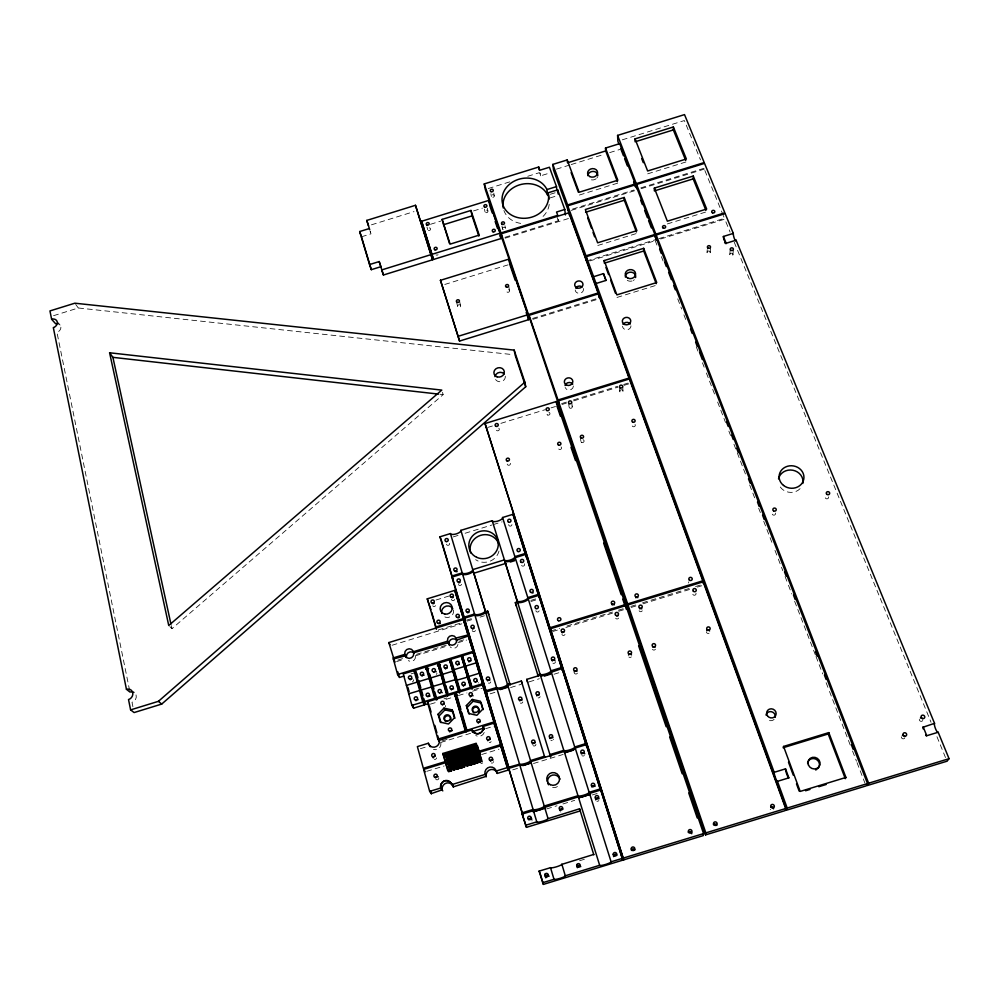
<?xml version="1.0" encoding="UTF-8"?>
<svg xmlns="http://www.w3.org/2000/svg" width="999" height="999" viewBox="0 0 999 999"><rect width="100%" height="100%" fill="white"/><g stroke="black" fill="none" stroke-linecap="round" stroke-linejoin="round"><path stroke-width="0.75" stroke-dasharray="5 3.75" d="M707.08 252.322L707.23 249.638M710.214 252.385A1.561 1.349 -2.8 0 0 707.929 251.161A1.561 1.349 -2.8 0 0 707.804 253.509A1.561 1.349 -2.8 0 0 710.214 252.385L710.514 247.04M729.832 254.308L730.257 248.951M732.929 254.782A1.573 1.349 -1.8 0 0 730.856 253.271A1.573 1.349 -1.8 0 0 730.356 255.582A1.573 1.349 -1.8 0 0 732.929 254.782L733.366 249.425M169.805 626.573L171.94 628.683L443.156 394.617L442.47 392.357M53.559 315.684L78.297 307.992L513.536 354.707M622.29 139.835L684.377 120.554L700.486 159.877M371.453 224.825L413.998 211.613M488.224 188.549L510.189 181.731M527.747 176.286L539.46 172.64L540.609 175.836L550.124 172.889M556.455 169.143L569.755 165.01M571.228 164.548L603.721 154.47M609.627 152.635L619.954 149.425M361.463 236.8L370.966 233.841L370.154 231.144L370.966 233.841M430.457 224.3L440.859 221.066M473.514 210.926L482.417 208.167M550.324 194.268L555.756 192.582M550.124 197.927L558.279 195.392M579.395 195.03L617.956 183.067M647.689 173.838L686.288 161.863M572.589 209.053L634.015 189.997M640.834 187.874L703.945 168.307M571.266 210.377L635.789 190.359M641.158 188.686L704.283 169.118M504.92 237.325L558.354 220.754L558.041 218.044M505.169 238.162L569.755 218.132M444.767 284.465L508.291 264.785M597.827 245.479L636.975 233.354M667.332 223.938L706.53 211.8M586.45 261.064L654.919 239.847M658.878 238.624L724.45 218.319L723.288 215.497M589.735 260.976L653.758 241.146M660.701 238.998L724.787 219.143L730.107 232.118M532.567 318.456L597.302 298.426M532.867 319.33L597.614 299.288M616.995 297.44L656.755 285.127M561.625 403.596L567.532 401.773M573.438 399.95L617.744 386.276M623.651 384.453L628.084 383.079M487.624 427.46L493.518 425.636M500.899 423.351L545.154 409.69M551.061 407.867L555.494 406.506M561.938 404.508L566.371 403.134M573.763 400.861L618.069 387.175M623.975 385.352L629.882 383.529M453.259 536.9L459.178 535.077M465.109 533.254L491.77 525.037M493.244 524.587L502.135 521.853M435.989 600.024L448.938 596.041M466.545 620.167L473.613 617.994M530.856 600.399L536.5 598.663M438.361 629.932L460.089 623.251M466.958 621.141L472.777 619.355M480.069 617.12L484.44 615.771M530.894 601.498L538.186 599.25M392.108 645.242L461.775 623.838M397.764 660.114L403.621 658.316M416.471 654.37L447.602 644.805M458.978 641.308L464.847 639.51M396.578 661.588L403.908 659.34M415.272 655.844L446.416 646.278M457.817 642.782L466.62 640.072M411.089 673.888L414.011 672.989M550.824 630.981L559.64 628.271M566.982 626.011L612.512 612.037M618.393 610.227L624.263 608.428M630.819 606.418L636.7 604.607M642.582 602.797L689.647 588.349M695.529 586.55L701.41 584.74M552.622 631.543L559.964 629.295M565.834 627.484L612.862 613.049M618.731 611.251L624.612 609.44M631.168 607.429L637.05 605.619M642.931 603.821L690.009 589.36M697.364 587.1L701.773 585.751M444.031 698.825L446.728 698.001M474.2 689.572L479.582 687.924M430.407 704.145L437.487 701.972M445.991 699.362L453.084 697.19M458.404 695.554L466.92 692.944M472.589 691.208L482.517 688.161M490.109 693.83L495.966 692.045M510.589 687.549L520.829 684.415M529.12 681.867L539.373 678.721M554.008 674.238L561.326 671.99M442.257 740.833L447.989 739.073M420.392 748.701L427.197 746.615M440.709 742.469L473.439 732.442M485.626 728.708L495.167 725.786M426.748 771.328L444.105 766.008M481.643 754.52L498.988 749.2M480.906 763.586L482.554 763.086M512.699 769.879L518.631 768.069M533.466 763.523L563.136 754.445M546.703 808.915L557.017 805.768M562.912 803.97L574.7 800.361M592.37 794.954L598.264 793.156M579.582 860.751L585.451 858.953M440.047 394.268L443.156 394.617M58.254 322.727L60.04 325.087M75.699 304.395L78.297 307.992M704.857 170.517L722.714 214.098M734.24 242.208L931.043 722.289M936.962 736.713L947.002 761.213M655.244 240.684L656.93 245.055M661.425 256.681L663.111 261.039M677.734 298.851L681.668 309.028M683.915 314.835L686.725 322.115M696.278 346.828L697.964 351.186M702.459 362.824L704.145 367.182M706.393 373.002L715.396 396.266M717.644 402.073L725.511 422.44M728.883 431.156L730.569 435.514M733.94 444.243L736.75 451.511M737.312 452.972L745.741 474.775M749.675 484.952L755.294 499.488M758.678 508.216L760.364 512.574M763.736 521.303L772.726 544.567M774.974 550.387L777.784 557.654M778.346 559.103L782.841 570.741M785.089 576.548L787.899 583.828M788.461 585.277L791.832 594.005M794.642 601.273L815.446 655.069M816.008 656.518L822.751 673.963M826.123 682.692L828.933 689.959M829.495 691.42L850.299 745.217M852.547 751.023L856.48 761.201M857.042 762.662L864.909 783.016M557.18 217.47L558.354 220.754M426.973 226.973L427.684 229.633M456.718 302.722L457.654 306.456M459.715 301.973L460.639 305.706A1.536 1.349 -15.1 0 1 458.678 307.392A1.536 1.349 -15.1 0 1 458.129 305.132A1.536 1.349 -15.1 0 1 460.639 305.706M171.279 625.636L171.94 628.683M129.633 690.546L56.931 332.267L57.692 332.018A5.007 4.171 -31.3 0 0 60.877 327.66A5.007 4.171 -31.3 0 0 58.154 323.901M132.904 706.693L132.018 702.285A5.632 5.045 -45.9 0 0 134.99 693.231M484.478 209.128L485.014 211.838M487.362 208.229L487.874 210.951M508.841 286.863L509.54 290.659M490.871 193.706L491.371 196.466M493.793 193.144L494.293 195.904A1.498 1.274 -12.8 0 1 492.082 197.19A1.498 1.274 -12.8 0 1 492.032 194.967A1.498 1.274 -12.8 0 1 494.293 195.904M501.96 225.961L502.509 228.971M504.982 225.737L505.444 228.409M568.506 402.51L569.093 407.03M540.247 173.027L540.609 175.836M571.69 402.135L572.265 406.655M580.344 436.838L580.869 441.183M619.53 386.675L619.792 391.296M622.739 386.463L622.989 391.084A1.598 1.436 -5.6 0 1 620.654 392.482A1.598 1.436 -5.6 0 1 620.516 389.997A1.598 1.436 -5.6 0 1 622.989 391.084M438.074 254.683A1.511 1.299 -15.7 0 1 435.951 254.845M503.221 229.72A1.511 1.299 -12.4 0 1 502.859 227.685A1.511 1.299 -12.4 0 1 505.232 227.772A1.511 1.299 -12.4 0 1 504.37 229.758M549.2 204.408A23.302 19.893 -11.4 0 1 540.796 218.394M520.704 223.401A23.302 19.893 -11.4 0 1 503.896 210.464M449.575 543.319A1.623 1.511 -20.5 0 1 447.827 545.329A1.623 1.511 -20.5 0 1 446.615 543.106M511.95 524.537A1.636 1.523 -14.1 0 1 510.139 526.136A1.636 1.523 -14.1 0 1 508.753 524.288M498.988 551.061A14.723 13.761 -17.2 0 1 475.649 559.677M584.353 755.481A1.736 1.711 4.7 0 1 581.893 755.569M557.442 786.538A6.381 6.344 -11.9 0 1 551.073 786.962M453.409 609.927A6.069 5.744 -23.9 0 1 443.381 616.008M454.682 599.437A1.648 1.561 -22.5 0 1 451.461 599.2M435.589 605.656A1.648 1.561 -24.9 0 1 432.754 605.794M505.282 376.186A5.232 4.683 -13.4 0 1 500.786 381.655A5.232 4.683 -13.4 0 1 494.955 377.847M478.309 682.617A1.686 1.636 -25.8 0 1 478.371 683.029M445.616 705.494A1.698 1.636 -33.4 0 1 445.242 706.718M524.4 563.761A1.648 1.548 -13.4 0 1 523.226 566.133A1.648 1.548 -13.4 0 1 521.403 564.26M461.575 584.303A1.648 1.548 -21 0 1 458.429 584.452M598.863 800.511A1.761 1.748 32.2 0 1 596.84 801.186M560.826 812.012A1.761 1.748 0 0 1 560.451 811.75M532.067 820.454A1.761 1.748 -70 0 1 531.893 820.878M498.826 428.271A1.586 1.449 -14 0 1 498.876 430.319A1.586 1.449 -14 0 1 496.628 430.457A1.586 1.449 -14 0 1 496.59 428.409M510.339 463.324A1.611 1.474 -13.5 0 1 508.628 465.284A1.611 1.474 -13.5 0 1 507.405 463.149M561.051 446.915A1.611 1.474 -9.5 0 1 561.126 449.001A1.611 1.474 -9.5 0 1 558.853 449.138A1.611 1.474 -9.5 0 1 558.778 447.053M571.965 405.969A1.598 1.436 -8.8 0 1 571.715 407.904A1.598 1.436 -8.8 0 1 569.567 407.904A1.598 1.436 -8.8 0 1 569.442 405.969M688.736 583.016A1.698 1.586 5.5 0 1 688.823 581.805M635.027 424.475A1.611 1.461 -4.3 0 1 634.777 426.348A1.611 1.461 -4.3 0 1 632.704 426.473A1.611 1.461 -4.3 0 1 632.23 424.65M634.328 279.67A5.195 4.52 -6.2 0 1 633.291 280.457M632.055 280.981A5.195 4.52 -6.2 0 1 626.997 280.107M774.125 719.355A4.77 4.508 23.7 0 1 767.432 719.417M630.943 325.824A4.196 3.709 -6 0 1 626.897 329.757A4.196 3.709 -6 0 1 622.564 326.273M573.389 385.989A4.233 3.796 -9 0 1 565.134 387.5M583.279 288.461A4.133 3.621 -8.7 0 1 580.044 293.231A4.133 3.621 -8.7 0 1 575.212 289.972M597.564 176.835A5.032 4.258 -8.6 0 1 597.002 177.872M596.141 178.746A5.032 4.258 -8.6 0 1 589.06 178.696M618.593 618.106A1.686 1.611 -0.7 0 1 615.671 618.244M565.022 634.477A1.686 1.611 -8.3 0 1 561.913 634.415M631.318 656.88A1.711 1.636 3.5 0 1 628.895 656.98M577.397 673.139A1.698 1.648 -5.3 0 1 574.263 672.876M695.966 593.169A1.698 1.598 6.6 0 1 694.467 595.254A1.698 1.598 6.6 0 1 692.682 593.319M642.245 610.776A1.698 1.611 1.9 0 1 639.11 610.714M770.566 809.689A1.848 1.748 35.5 0 1 770.241 809.327M709.065 633.204A1.723 1.623 10.6 0 1 706.393 631.905M655.419 649.213A1.711 1.636 6.2 0 1 652.459 649.338M508.591 289.648A1.536 1.349 -12.5 0 1 509.253 291.683A1.536 1.349 -12.5 0 1 506.83 291.833A1.536 1.349 -12.5 0 1 507.417 289.722M555.444 661.725A1.686 1.636 -9.9 0 1 552.909 663.174M539.173 610.789A1.673 1.586 -12.2 0 1 535.876 610.664M475.412 630.481A1.673 1.586 -21.9 0 1 472.202 630.531M490.796 681.855A1.686 1.636 -23.5 0 1 488.399 683.054M436.938 673.226A1.686 1.611 -30.4 0 1 436.376 674.375M413.299 679.745A1.686 1.611 -33.7 0 1 413.399 680.569M413.286 680.993A1.686 1.611 -33.7 0 1 412.375 681.905M775.374 513.061A1.698 1.548 8 0 1 774.038 515.159A1.698 1.548 8 0 1 772.14 513.374M828.483 496.878A1.711 1.536 10.1 0 1 826.747 498.851A1.711 1.536 10.1 0 1 825.349 496.578M922.764 720.491A1.861 1.698 27.8 0 1 919.292 719.305M904.782 737.974A1.861 1.698 29 0 1 901.31 736.787M800.087 488.661A12.363 11.176 7.5 0 1 788.448 492.17A12.363 11.176 7.5 0 1 779.033 484.665M415.434 656.455A4.458 4.233 -31.3 0 1 408.316 660.626M457.979 644.43A4.458 4.246 -25.5 0 1 450.112 646.852M540.147 696.615A1.698 1.661 -14 0 1 538.099 697.876M553.396 739.322A1.723 1.698 -11.3 0 1 553.234 739.747M552.222 740.571A1.723 1.698 -11.3 0 1 550.911 740.459M535.914 744.255A1.723 1.698 -19.3 0 1 535.714 745.104M535.452 745.466A1.723 1.698 -19.3 0 1 533.016 745.566M522.814 701.935A1.698 1.661 -18.7 0 1 520.354 703.046M493.718 761.575A1.723 1.698 -37.2 0 1 493.369 762.387M492.669 762.936A1.723 1.698 -37.2 0 1 491.358 762.961M438.848 777.921A1.736 1.686 -47.8 0 1 435.789 779.232M440.859 742.881A5.719 5.532 -40.7 0 1 433.466 749.487M436.625 757.854A1.723 1.673 -43.4 0 1 435.964 758.99M435.576 759.215A1.723 1.673 -43.4 0 1 434.278 759.24M484.228 732.442A5.707 5.557 -32.3 0 1 475.724 735.526M491.108 741.558A1.711 1.673 -32.4 0 1 489.298 742.619M428.371 230.369A1.498 1.286 -15.8 0 0 430.594 229.083A1.498 1.286 -15.8 0 0 428.359 228.122A1.498 1.286 -15.8 0 0 428.371 230.369M485.726 212.575A1.498 1.286 -13.2 0 0 487.937 211.276A1.498 1.286 -13.2 0 0 485.676 210.339A1.498 1.286 -13.2 0 0 485.726 212.575M547.552 414.985A1.598 1.436 -10.3 0 0 549.962 413.711A1.598 1.436 -10.3 0 0 547.627 412.475A1.598 1.436 -10.3 0 0 547.552 414.985M581.73 442.407A1.611 1.474 -7.8 0 0 584.078 440.984A1.611 1.474 -7.8 0 0 581.605 439.86A1.611 1.474 -7.8 0 0 581.73 442.407"/><path stroke-width="1.5" d="M685.726 160.477L673.338 129.92L673.376 126.973L635.039 138.886L635.114 141.796M593.781 854.42L561.838 864.372A5.957 0.962 -16.8 0 1 556.181 866.895A5.957 0.962 -16.8 0 1 550.524 867.694L539.085 871.116L543.381 884.39L622.814 860.139L600.786 789.984L589.547 793.418A5.869 1.149 -17.1 0 1 584.203 796.265A5.869 1.149 -17.1 0 1 578.321 796.865L544.592 807.404A5.869 1.149 -16.8 0 1 539.073 810.052A5.869 1.149 -16.8 0 1 533.441 810.664L522.165 814.023L526.461 827.334L580.144 810.938L579.57 808.79L548.001 818.668A5.894 1.111 -16.8 0 1 542.457 821.29A5.894 1.111 -16.8 0 1 536.813 821.94L533.441 810.664M561.838 864.172L565.347 875.961A5.969 0.912 -16.8 0 1 559.665 878.458A5.969 0.912 -16.8 0 1 553.995 879.295L542.532 882.741M693.181 178.883L693.281 176.036L654.357 188.112L654.382 190.921L693.181 178.883L705.943 210.364M702.971 583.091L703.159 580.706L629.682 378.871L558.341 400.899L558.99 405.419L627.872 607.317L627.659 603.896L558.341 400.899M551.223 671.865L574.812 747.277A5.807 1.311 -17.2 0 1 569.093 750.074A5.807 1.311 -17.2 0 1 563.811 750.374L540.372 675.199A5.694 1.548 -17.2 0 0 545.629 675.199A5.694 1.548 -17.2 0 0 551.173 672.265L562.125 668.518L586.525 746.103L562.125 668.518M623.726 859.864L550.412 628.746L625.849 605.581L703.558 833.591L703.259 835.601L623.726 859.864L485.027 423.539L556.306 401.523L625.499 604.557L550.074 627.722M705.531 834.902L705.843 832.891L627.996 604.919L703.533 581.73L786.051 808.416L785.164 810.601L705.531 834.902L628.221 608.329L627.996 604.919M563.811 750.374L549.925 754.582L550.686 757.067L526.76 679.37L540.372 675.199M483.141 729.12L482.879 730.094M483.229 728.683L483.241 727.647M440.634 785.726L440.609 786.787M440.721 785.276L441.009 784.277M656.218 240.384L656.193 235.002L725.174 213.636L733.303 233.404A4.183 0.874 74.4 0 0 734.515 238.973A4.183 0.874 74.4 0 0 736.088 240.185L934.54 723.338L923.014 727.222A4.87 1.099 69.9 0 0 923.138 728.833M783.578 746.44L783.154 747.727L828.208 733.965L828.795 732.617L783.578 746.44L800.187 791.42L845.941 777.447L828.795 732.617M934.54 723.338L934.402 723.738A4.883 1.124 69.8 0 0 935.801 729.407A4.883 1.124 69.8 0 0 938.186 732.255L949.05 758.678L947.002 761.213L867.169 785.576L868.643 783.216L949.05 758.678M786.3 810.251L586.75 261.9L586.301 256.656L655.207 235.314L867.507 783.566L866.033 785.926L786.3 810.251L787.2 808.066L777.459 781.33A4.87 0.624 71.2 0 1 775.486 777.784A4.87 0.624 71.2 0 1 774.175 772.314L596.078 283.504L605.993 280.432L603.496 273.626L593.593 276.698L596.078 283.504M482.654 730.544C480.981 734.502 474.65 734.877 472.664 731.018M441.233 783.815C444.38 777.659 452.023 781.443 453.259 786.887L486.213 776.335A5.782 5.682 -41.9 0 1 496.953 772.439L497.29 773.413L508.316 770.042L500.774 745.791L478.946 752.472L481.318 760.651L447.814 770.916L445.517 762.712L423.638 769.417L429.67 791.395L431.256 793.618L442.182 789.809A5.794 5.644 -49.9 0 1 452.909 785.913L453.259 786.887M845.941 777.447L845.279 778.646L828.208 733.965M466.383 705.544L472.252 699.437L480.444 701.236L482.767 709.153L476.885 715.284L468.693 713.473L466.383 705.544L469.155 713.935M467.245 707.342L473.089 701.273L481.231 703.059L483.166 709.627M452.122 709.914L454.395 717.856L448.489 724L440.322 722.165L438.074 714.223L443.981 708.116L452.122 709.914L453.047 711.7L444.93 709.902L443.981 708.116M440.921 722.589L439.061 715.996L444.93 709.902M450.799 752.259L445.092 753.97L448.264 763.561L478.171 754.407L475.062 744.792L450.799 752.259L453.096 760.389L447.39 762.112M480.519 762.237L477.797 753.983L447.802 763.161L448.638 764.622M478.171 754.407L477.422 752.909L453.209 760.326L450.911 752.197M472.739 754.457L470.641 746.153M51.636 319.293L52.11 319.131A5.045 4.196 -31.3 0 1 57.205 321.84A5.045 4.196 -31.3 0 1 54.083 327.335L53.322 327.597L126.436 689.285A5.669 5.07 -45.8 0 1 132.742 692.794A5.669 5.07 -45.8 0 1 128.521 699.55L130.607 709.889L158.404 701.335L524.875 382.167L514.173 350.125L74.838 303.197L49.95 310.926L51.636 319.293L55.719 323.851A5.007 4.171 -31.3 0 1 56.968 323.726M130.607 709.889L134.103 712.562L161.713 704.07L525.724 386.763L524.875 382.167M452.747 751.772L455.057 759.914M459.328 749.762L461.65 757.891M461.526 749.088L463.848 757.217M465.909 747.751L468.231 755.868M468.094 747.077L470.429 755.207M474.925 744.867L477.272 752.984M448.701 761.738L446.516 753.533M618.98 144.131L617.857 141.221L617.594 135.402L684.515 114.61L704.208 162.562L636.288 183.641L636.4 187.849M369.742 229.795L366.77 220.417L415.472 205.294L432.555 259.765L383.429 275.012L381.743 269.917L431.168 254.583M501.948 238.249L485.302 189.46L484.253 183.928L538.736 167.008L539.885 170.217L549.45 167.245L556.48 186.601L556.955 190.772M568.194 210.414L553.508 170.055L552.859 164.398L567.22 159.94L579.145 192.245L617.819 180.245L605.506 148.052L619.717 143.644L635.314 183.941L635.389 186.738M605.506 148.052L605.681 150.936L567.494 162.8L567.22 159.94M636.588 141.334L673.338 129.92M369.555 264.56L379.208 261.563L380.906 266.696L371.316 269.668L369.555 264.56L359.677 231.543L369.23 228.571M421.615 221.266L488.811 200.399L500.012 233.229L500.986 238.549L433.516 259.465L421.615 221.266L433.516 259.465M442.095 219.405L470.954 210.452L479.208 235.115L450.137 244.131L442.095 219.405L449.525 243.581M503.234 207.942A23.302 19.893 -11.4 0 1 519.517 184.865A23.302 19.893 -11.4 0 1 547.24 194.293L547.602 195.105L546.928 189.573L556.48 186.601M443.406 224.763L472.09 215.859L470.954 210.452M549 199.188L548.089 192.819L557.667 189.847L564.785 209.478L565.372 214.935M654.907 237.163L654.882 234.465L635.639 184.753L567.769 205.806L585.988 255.806L586.45 261.064L568.331 211.276L567.632 204.932L635.314 183.941M636.713 188.661L636.6 184.453L704.545 163.374L724.837 212.799L655.868 234.166L655.906 239.548M564.785 209.478L556.543 212.038L557.729 215.322L500.986 232.929L502.235 239.073L529.632 319.368M432.142 254.283L500.012 233.229M598.588 295.429L598.389 292.894L569.193 212.687L501.261 233.766L558.678 404.508L558.029 399.987L529.108 315.297L598.701 293.756L629.358 377.959L558.029 399.987M624.213 197.465L585.339 209.515L597.627 242.807L636.9 230.644L624.213 197.465L624.325 200.237L636.425 231.905M585.564 212.263L624.325 200.237M440.472 280.319L508.841 259.128L527.822 314.735L528.646 319.68L459.565 341.059L440.472 280.319L459.565 341.059M585.988 255.806L654.882 234.465M604.183 260.564L643.668 248.326L656.743 282.542L616.858 294.892L604.183 260.564L604.358 263.187L643.718 250.999L643.668 248.326M723.488 238.012A4.183 0.849 74.3 0 1 723.388 236.476L733.303 233.404M726.061 243.706A4.183 0.849 74.3 0 0 726.148 243.269L736.088 240.185M458.316 336.251L527.822 314.735M528.808 314.423L598.389 292.894M441.408 540.559L452.997 579.645L439.972 536.8L450.424 533.578A5.457 2.01 -16.8 0 0 456.306 533.878A5.457 2.01 -16.8 0 0 460.864 530.369L492.195 520.716A5.42 1.998 -17.4 0 0 497.902 521.066A5.42 1.998 -17.4 0 0 502.559 517.519L513.024 514.298L526.361 557.08L513.024 514.298M451.623 576.123L462.2 572.864A5.519 1.898 -16.8 0 0 468.106 573.026A5.519 1.898 -16.8 0 0 472.739 569.617L504.408 559.877A5.482 1.886 -17.4 0 0 510.152 560.089A5.482 1.886 -17.4 0 0 514.885 556.655L525.474 553.396M485.901 612.599L473.039 570.616A5.519 1.898 -16.8 0 1 468.394 574.025A5.519 1.898 -16.8 0 1 462.487 573.863L451.91 577.11L486.875 693.681M517.707 602.834L504.72 560.864A5.482 1.886 -17.4 0 0 510.452 561.076A5.482 1.886 -17.4 0 0 515.197 557.642L525.786 554.383L562.462 670.504L538.836 595.354L528.159 598.638A5.582 1.773 -17.3 0 1 523.289 601.985A5.582 1.773 -17.3 0 1 517.494 601.922L515.359 602.572L516.321 605.968M473.538 573.326L505.819 563.399M510.227 562.037L514.622 560.689M436.413 629.295L427.26 598.838L454.77 590.384L464.435 621.915L454.77 590.384M463.823 617.307L474.525 614.023A5.582 1.786 -16.8 0 0 480.457 614.048A5.582 1.786 -16.8 0 0 485.177 610.739L473.039 570.616M504.72 560.864L517.207 600.899A5.544 1.773 -17.3 0 0 522.964 600.986A5.544 1.773 -17.3 0 0 527.809 597.639L538.511 594.343M435.414 627.147L463.124 618.631M488.798 614.435L487.649 611.088L485.526 611.75A5.582 1.773 -16.8 0 1 480.794 615.047A5.582 1.773 -16.8 0 1 474.862 615.022L464.198 618.294L509.415 769.705L486.001 691.87L497.152 688.823A5.694 1.548 -16.8 0 0 503.409 688.136A5.694 1.548 -16.8 0 0 507.767 685.239L521.353 681.031L522.29 683.965M394.243 660.002L388.823 642.569L463.424 619.642L469.255 638.149M393.057 657.979L404.857 654.345L406.418 656.955A4.458 4.233 -31.2 0 1 414.21 653.284M456.768 640.284A4.458 4.246 -25.4 0 0 448.926 643.818L447.664 641.196L413.336 651.735L413.161 651.136A4.495 4.258 -31.1 0 0 404.72 653.883L404.857 654.345M447.664 641.196L447.502 640.659A4.483 4.271 -25.3 0 1 455.994 638.049L467.969 634.964L474.1 654.532L468.269 635.988L456.605 640.147A4.483 4.271 -25.4 0 1 448.114 642.757L413.623 652.772L413.786 653.383A4.495 4.258 -31.2 0 1 405.257 655.844L393.331 659.003L397.602 674.537L399.363 677.484L403.758 676.136M397.602 674.537L472.839 651.435M627.659 603.896L703.159 580.706M414.011 670.629L403.259 673.925L408.741 693.793L419.717 690.496L414.011 670.629L415.659 673.601L424.388 704.857L413.623 708.154L411.938 705.394L408.741 693.793M425.824 666.995L431.556 686.987L420.629 690.147L415.084 670.304L425.824 666.995L427.397 669.992L435.801 699.737M437.662 663.373L443.431 683.341L432.517 686.5L426.91 666.67L437.662 663.373L447.652 696.103M449.488 659.74L455.319 679.695L444.405 682.854L438.736 663.036L449.488 659.74L459.49 692.469M461.313 656.106L467.532 677.135L456.593 680.257L450.561 659.402L461.313 656.106L471.341 688.835M468.494 676.598L462.387 655.769L473.151 652.472L483.616 686.675L479.308 673.276L468.494 676.598L472.427 689.023M425.736 669.38L428.671 668.481M437.462 665.784L440.397 664.884M453.571 669.805L464.36 666.483M465.434 666.158L476.223 662.849L479.308 673.276M406.418 685.401L417.207 682.092M418.281 681.768L429.071 678.458M430.144 678.121L440.934 674.812M442.008 674.487L452.797 671.178M411.938 705.394L422.777 702.072L424.388 704.857M420.629 690.147L423.863 701.735L434.702 698.413L431.431 686.837M432.517 686.5L435.789 698.076L446.628 694.755L443.319 683.179M459.465 692.994L458.553 691.096L447.714 694.417L444.405 682.854M471.565 687.1L482.417 683.766M437.737 735.764L439.398 741.708L437.874 739.148L427.41 701.798L454.52 693.481L466.158 731.892M493.743 722.027L466.358 730.419L455.606 693.144L482.729 684.827L494.88 724.7L482.729 684.827M428.146 703.696L425.462 704.52L423.863 701.735M454.533 695.604L457.23 694.78M485.689 690.821L496.565 687.487A5.682 1.548 -16.8 0 0 502.534 687.275A5.682 1.548 -16.8 0 0 507.43 684.153L509.602 683.478M537.849 674.812L540.022 674.15A5.694 1.561 -17.2 0 0 545.854 673.975A5.694 1.561 -17.2 0 0 550.911 670.816L561.788 667.469M500.237 689.585L507.667 687.312M544.63 675.973L550.574 674.15M437.874 739.148L465.259 730.756L454.52 693.481M430.232 746.74L428.334 743.244L417.37 746.603L423.339 768.318L445.142 761.65L446.615 764.06L442.857 753.483L476.198 743.268L479.807 753.895L477.472 745.803L475.824 746.315M474.762 733.066C478.871 735.639 484.652 731.068 483.017 726.485L494.068 723.101L501.56 747.24L494.068 723.101M471.978 731.73L483.429 728.209M444.343 755.956L445.979 755.456L445.092 753.97M478.558 751.41L500.462 744.705M471.378 764.834L472.127 764.597L469.78 756.43M429.67 791.395L440.821 787.974L442.794 790.896M486.363 776.76L485.152 774.412L451.81 784.615L451.511 783.765M485.152 774.412L485.002 773.975A5.819 5.707 -41.2 0 1 495.816 770.054L496.153 771.041L507.255 767.644L508.316 770.042M508.366 767.307L519.717 764.148A5.807 1.311 -16.8 0 0 526.036 763.248A5.807 1.311 -16.8 0 0 530.556 760.551L544.418 756.268M574.887 746.94L586.001 743.543M508.691 768.406L522.839 814.997L508.691 768.406L519.78 765.009A5.769 1.299 -16.8 0 0 525.761 764.535A5.769 1.299 -16.8 0 0 530.806 761.638L564.173 751.423A5.769 1.299 -17.2 0 0 570.004 750.998A5.769 1.299 -17.2 0 0 575.212 748.039L586.351 744.63L600.861 791.146L586.351 744.63M522.839 765.596L530.294 763.311M565.022 752.684L573.626 750.049M521.865 812.886L533.091 809.452A5.832 1.149 -16.8 0 0 539.098 808.828A5.832 1.149 -16.8 0 0 544.243 806.043L577.996 795.728A5.832 1.149 -17.1 0 0 583.853 795.142A5.832 1.149 -17.1 0 0 589.16 792.319L600.436 788.873M533.141 811.85L544.917 808.241M578.771 797.901L590.546 794.292M525.511 825.311L536.813 821.865M774.175 772.314L785.526 768.843L788.848 777.859L777.459 781.33M938.186 732.242L926.772 735.726L923.151 726.81M805.569 790.771L809.989 789.422M818.805 786.725L826.161 784.49M565.347 875.773L599.675 865.296A5.982 0.924 -17.1 0 0 605.581 864.447A5.982 0.924 -17.1 0 0 611.101 861.812L622.539 858.316M623.451 858.041L703.558 833.591M705.843 832.891L786.051 808.416M787.2 808.066L867.507 783.566M458.229 749.949L460.664 758.066M445.429 753.995L447.877 762.212M109.59 352.772L441.783 390.097L168.744 625.511L109.59 352.772L112.899 357.342L170.941 624.113M112.899 357.342L438.499 394.093M474.325 732.816L473.576 732.18M449.2 781.28C443.943 777.884 437.387 785.976 442.307 790.246M449.637 781.543L450.399 782.192M126.436 689.285L129.945 692.07A5.632 5.045 -45.9 0 1 133.941 692.432M158.404 701.335L161.713 704.07M450.724 782.517L451.298 783.391M530.531 760.514L507.767 685.239M473.326 731.98L472.152 729.819L439.348 740.334A5.757 5.569 -40.4 0 1 428.658 744.205L428.334 743.244M423.638 769.417L425.262 771.79M445.517 762.712L448.901 771.915M393.331 659.003L395.117 662.037M388.823 642.569L390.022 644.655M472.452 730.644L472.152 729.819L473.439 732.442M427.41 701.798L428.983 704.582M438.074 714.223L439.061 715.996M405.144 655.381L406.281 657.417M415.084 670.304L416.171 672.277M435.789 698.076L436.8 699.949M426.91 666.67L427.947 668.668M478.946 752.472L480.194 754.957M539.085 871.116L539.959 872.839M438.736 663.036L440.222 666.058M455.606 693.144L456.993 695.991M496.153 771.041L497.29 773.413M483.017 726.485L484.265 729.12L483.017 726.485L483.216 727.222M522.165 814.023L526.461 827.334M450.561 659.402L451.973 662.449M427.26 598.838L430.931 609.64M472.252 699.437L473.089 701.273M447.952 642.22L449.375 645.366M546.928 189.573L546.553 188.749A23.439 19.98 -11.4 0 0 507.617 186.076A23.439 19.98 -11.4 0 0 519.068 217.869A23.439 19.98 -11.4 0 0 548.326 193.669L548.089 192.819M462.387 655.769L471.978 687.025M456.156 638.586L457.055 640.696M723.388 236.476L726.148 243.269M673.376 126.973L686.363 158.978L647.639 170.991L635.039 138.886M693.281 176.036L706.668 209.028L667.357 221.204L654.357 188.112M641.67 158.516L643.319 162.7M440.821 787.974L440.634 787.224M617.594 135.402L636.288 183.641M636.6 184.453L655.868 234.166M656.193 235.002L868.643 783.216M620.666 148.489L623.488 155.769M624.612 158.679L627.422 165.959M633.616 181.968L635.314 186.338M640.696 200.25L642.382 204.62M644.63 210.439L647.452 217.72M648.576 220.629L651.398 227.909M659.602 249.113L661.288 253.471M664.66 262.188L666.345 266.558M668.606 272.365L671.415 279.645M673.663 285.452L675.349 289.81M690.534 329.071L692.232 333.429M695.604 342.158L697.29 346.516M699.537 352.335L702.347 359.603M726.535 422.115L728.234 426.473M731.605 435.202L733.291 439.56M736.663 448.289L738.348 452.647M748.476 478.821L750.162 483.179M757.479 502.072L759.165 506.443M762.549 515.159L764.235 519.517M784.477 571.865L786.176 576.223M793.481 595.117L795.167 599.487M815.421 651.823L817.107 656.181M824.425 675.087L826.111 679.445M851.423 744.867L853.109 749.225M439.972 536.8L440.921 539.298M605.681 150.936L617.419 181.668M643.718 250.999L656.218 283.704M571.116 172.602L578.359 192.233M587.699 218.032L591.433 228.147M593.031 232.48L594.63 236.813M605.943 267.47L608.578 274.6M610.676 280.307L615.421 293.157M788.486 762.2L793.293 775.212M796.49 783.89L799.163 791.121M552.859 164.398L567.632 204.932M586.301 256.656L593.593 276.698M485.177 610.739L485.951 612.974M484.253 183.928L500.986 232.929M489.847 205.869L492.27 212.974M495.167 221.491L497.589 228.596M500.012 235.702L500.986 238.549M509.765 264.323L515.234 280.344M526.161 312.387L528.646 319.68M359.677 231.543L361.014 235.477M556.967 406.044L560.476 416.358M571.016 447.315L575.536 460.576M603.646 543.119L621.216 594.705M622.727 599.125L625.237 606.505M638.611 645.779L666.171 726.71M669.68 737.012L682.205 773.788M688.723 792.919L697.24 817.944M472.09 215.859L478.846 236.076M515.084 354.882L525.724 386.763M366.77 220.417L368.519 225.737M432.555 259.765L415.472 205.294M550.824 630.981L485.027 423.539M539.323 597.802L525.786 554.383M622.814 860.139L600.786 789.984M502.559 517.519L514.885 556.655M515.197 557.642L527.809 597.639M528.159 598.638L550.911 670.816M575.212 748.039L589.16 792.319M589.547 793.418L611.101 861.812M492.195 520.716L504.408 559.877M517.494 601.922L540.022 674.15M564.173 751.423L577.996 795.728M578.321 796.865L599.675 865.296M515.359 602.572L538.224 676.323M579.57 808.79L593.806 854.807M526.76 679.37L527.659 682.317M521.353 681.031L544.767 757.279M487.649 611.088L510.189 684.927M460.864 530.369L472.739 569.617M485.526 611.75L507.43 684.153M530.806 761.638L544.243 806.043M544.592 807.167L548.001 818.443M379.208 261.563L383.429 275.012M361.463 236.8L371.316 269.668M450.424 533.578L462.2 572.864M462.487 573.863L474.525 614.023M474.862 615.022L496.565 687.487M496.89 688.536L519.468 763.898M519.78 765.009L533.091 809.452M550.511 867.631L553.995 879.295M453.284 580.644L465.134 620.604M540.384 874.287L543.381 884.39M463.424 619.642L467.969 634.964M473.151 652.472L476.223 662.849M500.774 745.791L507.255 767.644M467.407 676.935L470.479 687.437L459.64 690.759L456.593 680.257M480.594 756.318L482.155 761.738M452.397 663.935L460.139 690.646M477.797 753.983L480.157 762.137M477.472 754.22L479.832 762.387M474.675 745.067L477.023 753.184M474.375 745.167L476.723 753.283M477.172 754.332L479.133 761.126M455.207 679.532L458.553 691.096M476.86 754.42L478.821 761.213M474.063 745.254L476.411 753.371M476.498 754.407L478.471 761.201M473.701 745.229L476.048 753.358M476.373 754.42L478.334 761.213M473.576 745.242L475.924 753.371M472.839 745.479L475.174 753.596L472.727 745.541M475.624 754.645L477.884 762.861M475.274 754.894L477.634 763.061M472.477 745.729L474.825 753.858M474.975 755.007L477.322 763.161M472.177 745.841L474.525 753.958M474.662 755.082L477.01 763.248M471.865 745.916L474.213 754.045M474.175 755.082L476.66 763.236M457.417 697.477L460.839 709.327M461.7 712.287L466.82 730.082M471.378 745.916L473.851 754.033M473.426 755.319L475.387 762.125M473.326 755.369L475.287 762.175M431.793 612.599L436.063 627.409M470.292 746.403L472.627 754.532M473.076 755.569L475.037 762.374M472.777 755.681L475.124 763.835M469.992 746.515L472.327 754.632M469.68 746.59L472.015 754.72M472.465 755.756L474.812 763.923M472.102 755.744L474.463 763.91M469.193 746.59L471.653 754.707M471.978 755.756L474.325 763.923M471.228 755.993L473.576 764.16M468.444 746.815L470.779 754.944M471.128 756.043L473.476 764.21M468.344 746.877L470.679 755.007M470.879 756.243L473.226 764.41M467.794 747.177L470.129 755.306M470.579 756.343L472.527 763.149M470.267 756.43L472.215 763.236M467.482 747.264L469.817 755.394M467.12 747.252L469.455 755.381M466.995 747.264L469.33 755.394M466.258 747.489L468.581 755.619M469.031 756.668L471.278 764.884M466.146 747.552L468.481 755.681M468.681 756.917L471.029 765.084M468.381 757.017L470.716 765.184M465.609 747.851L467.932 755.981M465.297 747.939L467.619 756.056M468.069 757.105L470.404 765.271M464.81 747.939L467.257 756.056M466.833 757.342L468.781 764.148M464.06 748.164L466.283 756.355M466.733 757.392L468.681 764.198M440.646 667.544L444.892 682.404M445.741 685.376L447.877 692.794M466.483 757.592L468.431 764.397M453.421 713.024L454.932 718.293M463.711 748.426L466.034 756.543M466.183 757.692L468.131 764.497M463.411 748.526L465.734 756.655M465.871 757.779L467.819 764.585M463.099 748.613L465.422 756.73M465.509 757.766L467.844 765.933M465.384 757.779L467.719 765.946M461.863 748.838L464.198 756.967M464.635 758.004L466.87 766.233M461.763 748.9L464.085 757.03M464.285 758.266L466.233 765.072M461.226 749.2L463.536 757.317M463.986 758.366L465.934 765.172M463.673 758.453L465.621 765.259M460.914 749.275L463.224 757.404M462.862 757.392L460.539 749.262L462.737 757.404M463.186 758.453L465.259 765.246M462.437 758.678L464.672 766.907M459.677 749.512L461.888 757.692M462.087 758.94L464.423 767.107M461.788 759.04L464.11 767.207M459.028 749.862L461.338 757.991M458.716 749.949L461.026 758.079M461.476 759.128L463.798 767.294M461.113 759.115L463.449 767.282M460.989 759.128L463.311 767.294M462.175 766.171L460.239 759.352L462.075 766.221M457.48 750.174L459.69 758.366M459.89 759.615L462.212 767.781M457.142 750.436L459.453 758.566M456.83 750.536L459.153 758.666M459.59 759.715L461.913 767.881M459.278 759.802L461.6 767.969M456.518 750.624L458.841 758.753M458.466 758.74L456.156 750.611L458.341 758.753M458.791 759.802L461.238 767.956M455.294 750.848L457.604 758.978M458.042 760.027L460.264 768.256M455.182 750.911L457.492 759.04M454.945 751.111L457.255 759.24M457.692 760.289L459.627 767.095M457.392 760.389L459.328 767.195M454.645 751.211L456.955 759.34M457.08 760.476L459.016 767.282M454.333 751.298L456.643 759.427M456.718 760.464L459.041 768.631L456.593 760.476M453.846 751.298L456.268 759.415M455.844 760.701L458.166 768.88L455.744 760.763M453.096 751.523L455.294 759.715M455.494 760.951L457.817 769.13M455.194 761.063L457.505 769.23M452.447 751.885L454.757 760.014M452.135 751.96L454.445 760.102M454.882 761.138L457.192 769.317M454.52 761.138L456.83 769.305M429.732 674.125L433.941 688.998M434.777 691.97L436.888 699.4M451.773 751.947L454.07 760.089M454.395 761.151L456.705 769.317M451.648 751.96L453.946 760.102M455.569 768.194L453.646 761.375L455.469 768.243M453.296 761.625L455.232 768.443M450.561 752.447L452.859 760.589M450.262 752.559L452.559 760.689M452.997 761.738L454.92 768.543M452.684 761.812L454.607 768.631M449.95 752.634L452.247 760.776M452.322 761.812L454.632 769.979M449.587 752.622L451.885 760.763M452.197 761.825L454.508 769.992M449.45 752.634L451.748 760.776M451.448 762.05L453.658 770.279M448.713 752.859L450.899 761.063M448.364 753.121L450.661 761.25M451.098 762.299L453.022 769.118M450.799 762.399L452.722 769.218M448.064 753.221L450.362 761.363M447.752 753.308L450.049 761.438M450.487 762.487L452.41 769.305M450.124 762.487L452.048 769.292M447.265 753.308L449.687 761.438M450 762.499L451.91 769.305M449.25 762.724L451.548 770.903M449.15 762.774L451.448 770.953M448.913 762.974L451.211 771.153M446.178 753.795L448.464 761.925M445.879 753.895L448.164 762.037M448.601 763.074L450.911 771.253M448.289 763.161L450.586 771.34M447.764 763.174L450.224 771.328M517.207 600.899L517.844 603.171M429.395 706.068L431.068 712.012M434.815 725.374L436.9 732.804M442.857 753.483L445.142 761.65M416.72 673.276L417.969 677.734M418.806 680.719L420.879 688.149M421.715 691.133L422.964 695.591M423.801 698.576L425.05 703.034M419.543 690.484L422.777 702.072M407.854 687.3L409.091 691.77M412.799 705.182L413.623 708.154M397.814 671.865L398.976 676.086M514.173 350.125L514.86 353.696M488.811 200.399L489.585 204.495M508.841 259.128L509.54 263.024M556.306 401.523L556.743 404.545M538.736 167.008L539.098 169.83M557.667 189.847L558.129 194.006M569.193 212.687L569.467 215.409M598.701 293.756L599 297.565M625.849 605.581L626.086 608.99M603.496 273.626L605.993 280.432M457.617 664.872A1.686 1.611 -26.7 0 1 459.228 664.385M463.399 685.988A1.686 1.623 -28.1 0 1 464.835 685.102M455.931 571.803A1.636 1.536 -20.9 0 1 457.167 571.59M470.691 552.959A14.723 13.761 -17.2 0 1 480.457 535.389A14.723 13.761 -17.2 0 1 498.701 543.906M581.381 753.933A1.736 1.711 4.7 0 1 584.727 753.808M591.808 786.912A1.761 1.736 23.3 0 1 594.992 786.375M548.601 784.802A6.381 6.344 -11.9 0 1 547.864 783.316M547.539 781.693A6.381 6.344 -11.9 0 1 559.939 779.208M441.808 613.486A6.069 5.744 -23.9 0 1 452.784 608.553M458.166 617.844A1.661 1.573 -23 0 1 458.991 617.594M452.26 597.789A1.648 1.561 -22.5 0 1 453.071 597.539M438.986 623.801A1.661 1.573 -25.6 0 1 440.197 623.451M432.992 603.883A1.648 1.561 -24.9 0 1 434.153 603.371M494.955 376.623A5.232 4.683 -13.4 0 1 504.258 373.976M468.968 662.012A1.686 1.611 -24.7 0 1 470.991 660.764M475.836 681.73A1.686 1.636 -25.8 0 1 477.097 681.505M478.171 722.889A1.711 1.661 -30.8 0 1 479.995 721.877M470.329 696.89A1.698 1.636 -28.2 0 1 473.051 695.791M474.05 712.974A3.259 3.159 -29.4 0 1 474.038 707.692A3.259 3.159 -29.4 0 1 479.008 709.565M479.07 710.389A3.259 3.159 -29.4 0 1 478.533 711.962M449.812 731.967A1.711 1.661 -36.8 0 1 452.172 730.656M442.644 704.695A1.698 1.636 -33.4 0 1 444.218 704.07M445.891 721.603A3.259 3.147 -34.9 0 1 444.88 717.457A3.259 3.147 -34.9 0 1 449.001 715.958A3.259 3.147 -34.9 0 1 450.749 719.842M467.744 612.874A1.661 1.573 -21.6 0 1 468.906 612.35M532.18 592.857A1.661 1.573 -12.7 0 1 533.029 592.931M458.828 582.929A1.648 1.548 -21 0 1 459.977 582.417M545.816 877.821A1.811 1.773 84.1 0 1 546.59 875.224A1.811 1.773 84.1 0 1 549.025 876.36M577.347 867.719A1.811 1.773 70.6 0 1 578.521 865.471A1.811 1.773 70.6 0 1 580.744 866.682M613.611 856.643A1.811 1.773 56.1 0 1 616.82 855.181M595.666 799.862A1.761 1.748 32.2 0 1 598.963 798.763M559.89 810.526A1.761 1.748 0 0 1 562.837 809.178M528.696 819.58A1.761 1.748 -70 0 1 531.893 819.13M612.212 604.969A1.686 1.598 -1.7 0 1 614.26 604.857M635.751 597.739A1.686 1.598 0.9 0 1 637.799 597.652M788.848 777.859A4.87 0.662 71.1 0 1 786.825 774.325A4.87 0.662 71.1 0 1 785.526 768.843M816.982 769.292A6.119 5.744 30.3 0 1 815.584 769.929M807.567 763.049A6.119 5.744 30.3 0 1 816.008 759.19A6.119 5.744 30.3 0 1 818.131 768.306M625.337 277.01A5.195 4.52 -6.2 0 1 630.993 272.178A5.195 4.52 -6.2 0 1 635.576 277.56M765.983 715.034A4.77 4.508 23.7 0 1 771.603 711.763A4.77 4.508 23.7 0 1 775.236 717.307M623.051 324.388A4.196 3.709 -6 0 1 630.307 324.001M565.059 385.539A4.233 3.796 -9 0 1 572.739 384.128M575.686 288.124A4.133 3.621 -8.7 0 1 582.13 286.913M587.799 175.662A5.032 4.258 -8.6 0 1 593.094 171.416A5.032 4.258 -8.6 0 1 597.814 175.737M616.57 615.846A1.686 1.611 -0.7 0 1 617.869 615.946M562.187 632.817A1.686 1.611 -8.3 0 1 563.761 632.242M688.348 832.504A1.823 1.761 41.3 0 1 691.72 833.753M631.455 850.474A1.811 1.773 50.9 0 1 634.852 849.924M628.521 655.019A1.711 1.636 3.5 0 1 631.48 654.882M574.238 672.027A1.698 1.648 -5.3 0 1 577.047 671.166M639.685 608.841A1.698 1.611 1.9 0 1 641.745 608.878M770.704 806.88A1.848 1.748 35.5 0 1 773.513 808.79M713.436 824.674A1.823 1.761 39 0 1 716.708 825.436M706.805 630.731A1.723 1.623 10.6 0 1 709.54 630.943M652.946 647.077A1.711 1.636 6.2 0 1 655.032 647.24M552.297 660.938A1.686 1.636 -9.9 0 1 554.957 660.576M472.664 628.983A1.673 1.586 -21.9 0 1 473.838 628.496M487.649 680.868A1.686 1.636 -23.5 0 1 489.91 680.082M422.127 675.961A1.686 1.611 -32.1 0 1 424.051 675.237M428.047 696.665A1.698 1.623 -34 0 1 430.02 696.091M434.54 671.765A1.686 1.611 -30.4 0 1 436.201 671.803M440.184 692.732A1.686 1.623 -32.1 0 1 442.22 692.669M451.436 689.909A1.686 1.623 -30.2 0 1 453.558 688.798M445.504 669.005A1.686 1.611 -28.6 0 1 447.265 667.969M415.959 700.786A1.698 1.623 -35.7 0 1 418.082 699.675M410.227 679.844A1.686 1.611 -33.7 0 1 411.138 678.933M411.551 678.808A1.686 1.611 -33.7 0 1 411.988 678.796M920.416 718.031A1.861 1.698 27.8 0 1 922.552 718.756M902.447 735.501A1.861 1.698 29 0 1 904.807 736.65M778.533 478.883A12.363 11.176 7.5 0 1 792.881 470.242A12.363 11.176 7.5 0 1 802.809 483.466M725.324 243.444A4.183 0.849 74.3 0 1 724.612 242.033M723.938 240.047A4.183 0.849 74.3 0 1 723.676 238.998M926.51 735.863A4.87 1.099 69.9 0 1 925.686 735.152M536.838 695.903A1.698 1.661 -14 0 1 539.298 694.792M550.037 738.586A1.723 1.698 -11.3 0 1 552.897 737.712M532.517 743.943A1.723 1.698 -19.3 0 1 535.014 742.819M519.667 700.811A1.698 1.661 -18.7 0 1 521.977 700.099M490.434 760.751A1.723 1.698 -37.2 0 1 493.056 760.002M435.589 777.534A1.736 1.686 -47.8 0 1 438.224 776.797M433.266 757.904A1.723 1.673 -43.4 0 1 435.202 755.981M487.837 740.746A1.711 1.673 -32.4 0 1 490.184 739.372M431.293 793.618L430.457 790.709L431.293 793.618M462.737 748.588L464.935 756.73L462.737 748.588M470.054 765.259L467.707 757.092L469.917 765.271M457.03 664.535A1.698 1.623 -26.6 0 0 459.065 662.449A1.698 1.623 -26.6 0 0 456.243 661.837A1.698 1.623 -26.6 0 0 457.03 664.535M463.111 685.451A1.698 1.636 -27.9 0 0 465.159 683.341A1.698 1.636 -27.9 0 0 462.325 682.717A1.698 1.636 -27.9 0 0 463.111 685.451M484.665 207.143A1.511 1.286 -13.2 0 0 486.9 205.844A1.511 1.286 -13.2 0 0 484.615 204.895A1.511 1.286 -13.2 0 0 484.665 207.143M426.973 225.05A1.511 1.286 -15.8 0 0 429.208 223.751A1.511 1.286 -15.8 0 0 426.96 222.802A1.511 1.286 -15.8 0 0 426.973 225.05M493.031 231.793A1.523 1.311 -12.9 0 0 495.267 230.482A1.523 1.311 -12.9 0 0 492.982 229.508A1.523 1.311 -12.9 0 0 493.031 231.793M434.902 249.825A1.523 1.311 -15.7 0 0 437.15 248.514A1.523 1.311 -15.7 0 0 434.89 247.54A1.523 1.311 -15.7 0 0 434.902 249.825M502.272 224.363A1.523 1.311 -12.5 0 0 504.507 223.052A1.523 1.311 -12.5 0 0 502.21 222.09A1.523 1.311 -12.5 0 0 502.272 224.363M491.071 191.683A1.511 1.274 -12.8 0 0 493.294 190.397A1.511 1.274 -12.8 0 0 491.021 189.46A1.511 1.274 -12.8 0 0 491.071 191.683M508.541 522.115A1.636 1.523 -14.2 0 0 510.976 520.679A1.636 1.523 -14.2 0 0 508.516 519.455A1.636 1.523 -14.2 0 0 508.541 522.115M518.044 551.548A1.648 1.548 -13.7 0 0 520.267 549.8A1.648 1.548 -13.7 0 0 517.607 548.901A1.648 1.548 -13.7 0 0 518.044 551.548M446.228 541.57A1.636 1.523 -20.5 0 0 448.201 539.585A1.636 1.523 -20.5 0 0 445.467 539.035A1.636 1.523 -20.5 0 0 446.228 541.57M455.007 571.066A1.648 1.548 -20.9 0 0 456.993 569.055A1.648 1.548 -20.9 0 0 454.245 568.493A1.648 1.548 -20.9 0 0 455.007 571.066M476.673 557.317A14.81 13.836 -17.2 0 0 498.289 543.718A14.81 13.836 -17.2 0 0 475.724 533.254A14.81 13.836 -17.2 0 0 476.673 557.317M581.343 753.071A1.748 1.723 3.9 0 0 584.24 752.185A1.748 1.723 3.9 0 0 582.005 750.162A1.748 1.723 3.9 0 0 581.343 753.071M591.558 785.926A1.761 1.748 21.7 0 0 594.605 785.813A1.761 1.748 21.7 0 0 592.969 783.253A1.761 1.748 21.7 0 0 591.558 785.926M550.324 784.677A6.419 6.381 -12.5 0 0 559.565 778.496A6.419 6.381 -12.5 0 0 549.587 773.651A6.419 6.381 -12.5 0 0 550.324 784.677M444.68 614.073A6.119 5.782 -23.8 0 0 452.023 606.568A6.119 5.782 -23.8 0 0 441.858 604.47A6.119 5.782 -23.8 0 0 444.68 614.073M457.255 617.444A1.673 1.586 -23 0 0 459.265 615.384A1.673 1.586 -23 0 0 456.481 614.81A1.673 1.586 -23 0 0 457.255 617.444M438.274 623.364A1.673 1.586 -25.5 0 0 440.035 621.103A1.673 1.586 -25.5 0 0 437.187 620.841A1.673 1.586 -25.5 0 0 438.274 623.364M451.311 597.24A1.661 1.573 -22.5 0 0 453.309 595.204A1.661 1.573 -22.5 0 0 450.537 594.642A1.661 1.573 -22.5 0 0 451.311 597.24M432.242 603.109A1.661 1.573 -24.8 0 0 434.24 601.073A1.661 1.573 -24.8 0 0 431.481 600.499A1.661 1.573 -24.8 0 0 432.242 603.109M497.09 376.835A5.27 4.708 -13.4 0 0 504.295 371.528A5.27 4.708 -13.4 0 0 495.929 368.768A5.27 4.708 -13.4 0 0 497.09 376.835M468.893 660.901A1.686 1.623 -24.6 0 0 470.916 658.803A1.686 1.623 -24.6 0 0 468.094 658.204A1.686 1.623 -24.6 0 0 468.893 660.901M475.037 681.793A1.698 1.636 -25.7 0 0 477.072 679.682A1.698 1.636 -25.7 0 0 474.225 679.07A1.698 1.636 -25.7 0 0 475.037 681.793M478.209 722.527A1.723 1.673 -30.6 0 0 480.069 720.217A1.723 1.673 -30.6 0 0 477.16 719.829A1.723 1.673 -30.6 0 0 478.209 722.527M470.442 695.903A1.711 1.648 -28.1 0 0 472.29 693.618A1.711 1.648 -28.1 0 0 469.393 693.256A1.711 1.648 -28.1 0 0 470.442 695.903M475.199 712.499A3.259 3.159 -29.3 0 0 478.309 707.816A3.259 3.159 -29.3 0 0 472.702 707.629A3.259 3.159 -29.3 0 0 475.199 712.499M450.199 731.256A1.723 1.673 -36.5 0 0 451.423 728.558A1.723 1.673 -36.5 0 0 448.489 728.933A1.723 1.673 -36.5 0 0 450.199 731.256M442.182 704.57A1.711 1.648 -33.2 0 0 444.056 702.285A1.711 1.648 -33.2 0 0 441.158 701.91A1.711 1.648 -33.2 0 0 442.182 704.57M446.965 721.166A3.272 3.159 -34.9 0 0 450.087 716.47A3.272 3.159 -34.9 0 0 444.505 716.271A3.272 3.159 -34.9 0 0 446.965 721.166M530.981 592.444A1.673 1.586 -12.8 0 0 533.229 590.659A1.673 1.586 -12.8 0 0 530.531 589.735A1.673 1.586 -12.8 0 0 530.981 592.444M521.278 562.35A1.661 1.561 -13.5 0 0 523.738 560.889A1.661 1.561 -13.5 0 0 521.228 559.64A1.661 1.561 -13.5 0 0 521.278 562.35M467.245 612.162A1.673 1.586 -21.5 0 0 469.243 610.102A1.673 1.586 -21.5 0 0 466.458 609.527A1.673 1.586 -21.5 0 0 467.245 612.162M458.266 582.005A1.661 1.561 -21 0 0 460.252 579.982A1.661 1.561 -21 0 0 457.492 579.42A1.661 1.561 -21 0 0 458.266 582.005M613.199 854.332A1.823 1.786 55.6 0 0 615.958 855.818A1.823 1.786 55.6 0 0 615.809 852.684A1.823 1.786 55.6 0 0 613.199 854.332M595.367 798.089A1.773 1.761 30.6 0 0 598.426 798.301A1.773 1.761 30.6 0 0 597.052 795.554A1.773 1.761 30.6 0 0 595.367 798.089M544.942 874.312A1.823 1.786 84.6 0 0 546.578 876.997A1.823 1.786 84.6 0 0 548.026 874.225A1.823 1.786 84.6 0 0 544.942 874.312M530.344 819.467A1.773 1.761 -67.8 0 0 530.332 816.408A1.773 1.761 -67.8 0 0 527.697 817.956A1.773 1.761 -67.8 0 0 530.344 819.467M576.71 865.009A1.823 1.786 70.5 0 0 578.995 867.169A1.823 1.786 70.5 0 0 579.67 864.11A1.823 1.786 70.5 0 0 576.71 865.009M559.74 809.615A1.761 1.761 0 0 0 562.662 808.703A1.761 1.761 0 0 0 560.427 806.63A1.761 1.761 0 0 0 559.74 809.615M495.916 426.298A1.598 1.449 -14 0 0 498.276 424.887A1.598 1.449 -14 0 0 495.866 423.776A1.598 1.449 -14 0 0 495.916 426.298M546.828 410.514A1.598 1.449 -10.4 0 0 549.263 409.24A1.598 1.449 -10.4 0 0 546.903 408.004A1.598 1.449 -10.4 0 0 546.828 410.514M558.404 620.716A1.686 1.611 -9.1 0 0 560.889 619.193A1.686 1.611 -9.1 0 0 558.304 617.919A1.686 1.611 -9.1 0 0 558.404 620.716M612.037 604.095A1.698 1.611 -1.9 0 0 614.685 602.872A1.698 1.611 -1.9 0 0 612.262 601.311A1.698 1.611 -1.9 0 0 612.037 604.095M507.055 460.939A1.611 1.474 -13.6 0 0 509.428 459.515A1.611 1.474 -13.6 0 0 506.993 458.379A1.611 1.474 -13.6 0 0 507.055 460.939M558.541 445.067A1.623 1.474 -9.5 0 0 560.914 443.631A1.623 1.474 -9.5 0 0 558.441 442.507A1.623 1.474 -9.5 0 0 558.541 445.067M620.404 387.874A1.611 1.449 -5.6 0 0 622.739 386.463A1.611 1.449 -5.6 0 0 620.254 385.377A1.611 1.449 -5.6 0 0 620.404 387.874M569.442 403.671A1.611 1.449 -8.9 0 0 571.69 402.135A1.611 1.449 -8.9 0 0 569.168 401.173A1.611 1.449 -8.9 0 0 569.442 403.671M689.41 580.132A1.711 1.598 5.4 0 0 692.207 579.27A1.711 1.598 5.4 0 0 689.984 577.422A1.711 1.598 5.4 0 0 689.41 580.132M635.714 596.803A1.698 1.611 0.7 0 0 638.373 595.616A1.698 1.611 0.7 0 0 635.951 594.03A1.698 1.611 0.7 0 0 635.714 596.803M632.767 422.165A1.623 1.474 -4.3 0 0 635.127 420.741A1.623 1.474 -4.3 0 0 632.617 419.617A1.623 1.474 -4.3 0 0 632.767 422.165M581.218 438.074A1.623 1.474 -7.8 0 0 583.578 436.65A1.623 1.474 -7.8 0 0 581.093 435.514A1.623 1.474 -7.8 0 0 581.218 438.074M767.382 715.709A4.808 4.533 23.4 0 0 775.624 715.634A4.808 4.533 23.4 0 0 771.128 708.803A4.808 4.533 23.4 0 0 767.382 715.709M624.55 324.438A4.233 3.734 -6 0 0 630.756 320.866A4.233 3.734 -6 0 0 624.3 317.982A4.233 3.734 -6 0 0 624.55 324.438M628.009 278.197A5.207 4.533 -6.2 0 0 635.614 273.788A5.207 4.533 -6.2 0 0 627.647 270.342A5.207 4.533 -6.2 0 0 628.009 278.197M808.366 764.847A6.131 5.757 30.2 0 0 818.693 767.082A6.131 5.757 30.2 0 0 815.047 757.392A6.131 5.757 30.2 0 0 808.366 764.847M566.608 385.09A4.258 3.821 -9 0 0 572.827 381.368A4.258 3.821 -9 0 0 566.321 378.471A4.258 3.821 -9 0 0 566.608 385.09M576.91 287.874A4.158 3.634 -8.8 0 0 582.979 284.278A4.158 3.634 -8.8 0 0 576.61 281.581A4.158 3.634 -8.8 0 0 576.91 287.874M589.847 176.586A5.045 4.271 -8.6 0 0 597.614 172.914A5.045 4.271 -8.6 0 0 590.334 169.156A5.045 4.271 -8.6 0 0 589.847 176.586M663.149 228.009A1.561 1.336 -5.1 0 0 665.621 227.035A1.561 1.336 -5.1 0 0 663.461 225.699A1.561 1.336 -5.1 0 0 663.149 228.009M712.512 212.849A1.561 1.336 -3.2 0 0 714.834 211.626A1.561 1.336 -3.2 0 0 712.474 210.539A1.561 1.336 -3.2 0 0 712.512 212.849M615.646 615.222A1.698 1.623 -0.9 0 0 618.456 614.36A1.698 1.623 -0.9 0 0 616.271 612.474A1.698 1.623 -0.9 0 0 615.646 615.222M562.137 632.08A1.698 1.623 -8.4 0 0 564.522 630.406A1.698 1.623 -8.4 0 0 561.85 629.283A1.698 1.623 -8.4 0 0 562.137 632.08M688.448 831.855A1.836 1.773 40.9 0 0 691.533 832.567A1.836 1.773 40.9 0 0 690.521 829.582A1.836 1.773 40.9 0 0 688.448 831.855M631.256 849.05A1.823 1.786 50.4 0 0 634.19 850.174A1.823 1.786 50.4 0 0 633.641 847.077A1.823 1.786 50.4 0 0 631.256 849.05M628.683 653.858A1.723 1.648 3.2 0 0 631.518 652.984A1.723 1.648 3.2 0 0 629.308 651.061A1.723 1.648 3.2 0 0 628.683 653.858M574.512 670.829A1.711 1.661 -5.5 0 0 577.022 669.28A1.711 1.661 -5.5 0 0 574.4 667.969A1.711 1.661 -5.5 0 0 574.512 670.829M693.443 591.333A1.711 1.611 6.4 0 0 696.253 590.471A1.711 1.611 6.4 0 0 694.018 588.611A1.711 1.611 6.4 0 0 693.443 591.333M639.497 607.991A1.711 1.611 1.7 0 0 642.232 606.967A1.711 1.611 1.7 0 0 639.922 605.219A1.711 1.611 1.7 0 0 639.497 607.991M770.803 806.717A1.861 1.761 35.2 0 0 773.913 807.417A1.861 1.761 35.2 0 0 772.851 804.445A1.861 1.761 35.2 0 0 770.803 806.717M713.536 823.938A1.848 1.773 38.6 0 0 716.52 825.049A1.848 1.773 38.6 0 0 715.908 821.977A1.848 1.773 38.6 0 0 713.536 823.938M707.292 629.745A1.736 1.636 10.4 0 0 710.127 628.883A1.736 1.636 10.4 0 0 707.866 626.972A1.736 1.636 10.4 0 0 707.292 629.745M652.697 646.49A1.723 1.648 5.9 0 0 655.531 645.629A1.723 1.648 5.9 0 0 653.296 643.706A1.723 1.648 5.9 0 0 652.697 646.49M457.442 302.422A1.548 1.349 -15.1 0 0 459.403 300.724A1.548 1.349 -15.1 0 0 456.88 300.15A1.548 1.349 -15.1 0 0 457.442 302.422M506.518 287.163A1.548 1.349 -12.5 0 0 508.603 285.589A1.548 1.349 -12.5 0 0 506.131 284.852A1.548 1.349 -12.5 0 0 506.518 287.163M552.172 660.102A1.698 1.648 -10.1 0 0 554.732 658.641A1.698 1.648 -10.1 0 0 552.172 657.255A1.698 1.648 -10.1 0 0 552.172 660.102M535.976 608.591A1.686 1.598 -12.3 0 0 538.374 606.992A1.686 1.598 -12.3 0 0 535.764 605.831A1.686 1.598 -12.3 0 0 535.976 608.591M472.102 628.408A1.673 1.598 -21.9 0 0 474.175 626.41A1.673 1.598 -21.9 0 0 471.403 625.724A1.673 1.598 -21.9 0 0 472.102 628.408M487.649 680.244A1.698 1.648 -23.5 0 0 489.597 678.059A1.698 1.648 -23.5 0 0 486.725 677.559A1.698 1.648 -23.5 0 0 487.649 680.244M421.803 675.486A1.698 1.623 -31.9 0 0 423.414 673.064A1.698 1.623 -31.9 0 0 420.529 673.001A1.698 1.623 -31.9 0 0 421.803 675.486M427.572 696.453A1.711 1.636 -33.8 0 0 429.358 694.118A1.711 1.636 -33.8 0 0 426.473 693.83A1.711 1.636 -33.8 0 0 427.572 696.453M433.653 671.852A1.698 1.623 -30.3 0 0 435.252 669.43A1.698 1.623 -30.3 0 0 432.367 669.367A1.698 1.623 -30.3 0 0 433.653 671.852M439.485 692.794A1.698 1.636 -32 0 0 441.271 690.459A1.698 1.636 -32 0 0 438.374 690.184A1.698 1.636 -32 0 0 439.485 692.794M451.523 689.148A1.698 1.636 -30 0 0 453.121 686.7A1.698 1.636 -30 0 0 450.212 686.625A1.698 1.636 -30 0 0 451.523 689.148M445.379 668.206A1.698 1.623 -28.5 0 0 447.152 665.896A1.698 1.623 -28.5 0 0 444.268 665.634A1.698 1.623 -28.5 0 0 445.379 668.206M415.784 700.112A1.711 1.636 -35.5 0 0 417.407 697.664A1.711 1.636 -35.5 0 0 414.498 697.589A1.711 1.636 -35.5 0 0 415.784 700.112M409.84 679.12A1.698 1.611 -33.5 0 0 411.625 676.81A1.698 1.611 -33.5 0 0 408.753 676.535A1.698 1.611 -33.5 0 0 409.84 679.12M783.516 485.427A12.438 11.239 7.3 0 0 803.758 479.283A12.438 11.239 7.3 0 0 787.312 466.321A12.438 11.239 7.3 0 0 783.516 485.427M773.526 510.826A1.711 1.561 7.9 0 0 776.248 509.852A1.711 1.561 7.9 0 0 773.913 508.154A1.711 1.561 7.9 0 0 773.526 510.826M826.835 494.318A1.711 1.548 9.9 0 0 829.645 493.556A1.711 1.548 9.9 0 0 827.422 491.708A1.711 1.548 9.9 0 0 826.835 494.318M730.781 250.237A1.586 1.361 -1.8 0 0 733.366 249.425A1.586 1.361 -1.8 0 0 731.293 247.914A1.586 1.361 -1.8 0 0 730.781 250.237M708.104 248.164A1.573 1.361 -2.9 0 0 710.514 247.04A1.573 1.361 -2.9 0 0 708.216 245.816A1.573 1.361 -2.9 0 0 708.104 248.164M903.121 735.002A1.873 1.711 28.8 0 0 906.268 735.676A1.873 1.711 28.8 0 0 905.106 732.779A1.873 1.711 28.8 0 0 903.121 735.002M921.228 717.407A1.873 1.698 27.6 0 0 924.375 718.069A1.873 1.698 27.6 0 0 923.201 715.184A1.873 1.698 27.6 0 0 921.228 717.407M536.838 694.879A1.711 1.673 -14.1 0 0 539.36 693.331A1.711 1.673 -14.1 0 0 536.75 691.995A1.711 1.673 -14.1 0 0 536.838 694.879M550.149 737.861A1.736 1.711 -11.5 0 0 552.697 736.288A1.736 1.711 -11.5 0 0 550.049 734.914A1.736 1.711 -11.5 0 0 550.149 737.861M532.917 743.418A1.736 1.711 -19.3 0 0 534.977 741.246A1.736 1.711 -19.3 0 0 532.055 740.596A1.736 1.711 -19.3 0 0 532.917 743.418M519.805 700.386A1.711 1.673 -18.7 0 0 521.84 698.251A1.711 1.673 -18.7 0 0 518.968 697.614A1.711 1.673 -18.7 0 0 519.805 700.386M490.609 760.639A1.736 1.698 -36.7 0 0 492.445 758.253A1.736 1.698 -36.7 0 0 489.485 757.904A1.736 1.698 -36.7 0 0 490.609 760.639M435.814 777.547A1.748 1.698 -47.3 0 0 436.988 774.774A1.748 1.698 -47.3 0 0 434.041 775.212A1.748 1.698 -47.3 0 0 435.814 777.547M433.591 756.892A1.736 1.673 -43.1 0 0 434.765 754.145A1.736 1.673 -43.1 0 0 431.83 754.582A1.736 1.673 -43.1 0 0 433.591 756.892M488.124 740.059A1.723 1.686 -32 0 0 489.935 737.687A1.723 1.686 -32 0 0 486.988 737.349A1.723 1.686 -32 0 0 488.124 740.059"/></g></svg>
